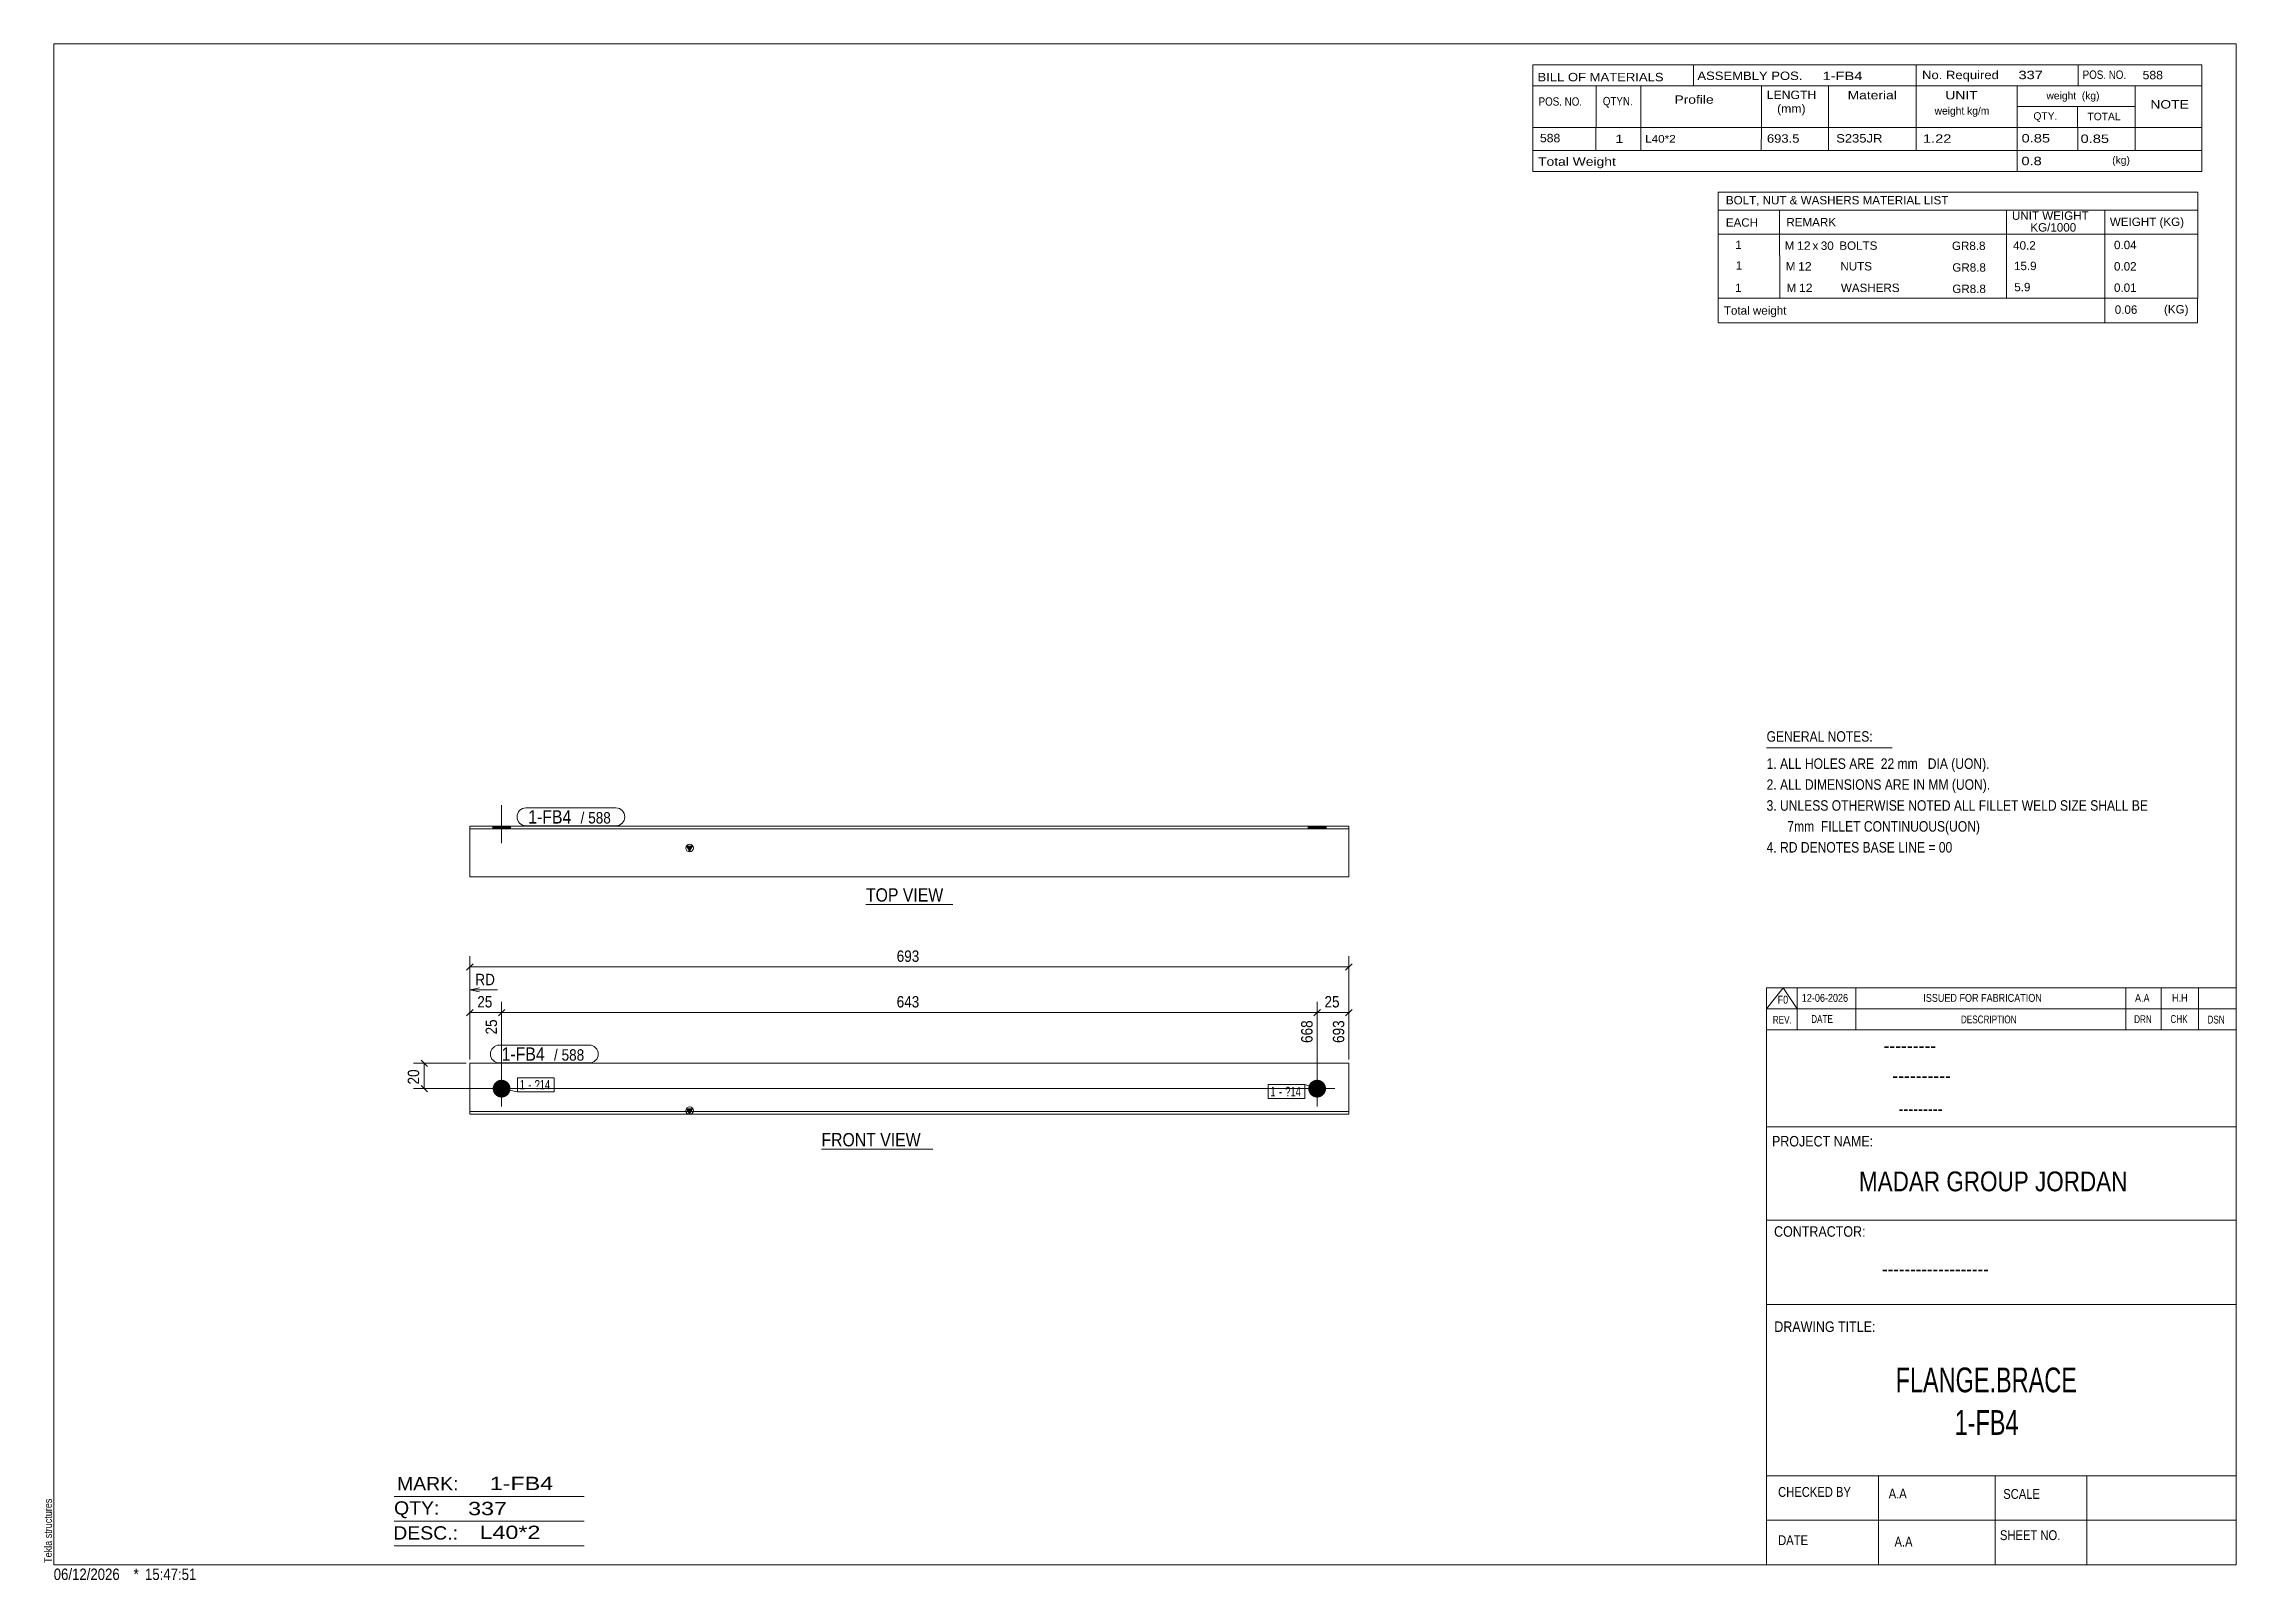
# Model space of a CAD drawing. Header units: millimetres. Extents: x 2 to 579, y 1 to 405.
import ezdxf

# ---------------------------------------------------------------- set-up
doc = ezdxf.new("R2010")
doc.units = ezdxf.units.MM
doc.linetypes.add('XKITLINE00', pattern=[0])
doc.linetypes.add('XKITLINE01', pattern=[4, 1, -1, 1, -1])
for name, color, linetype, lineweight in [('Bolt', 3, 'Continuous', 0), ('BoltMark', 7, 'Continuous', 0), ('Dimensions', 7, 'Continuous', 0), ('DrawingSheet', 5, 'Continuous', 0), ('OtherObjectType', 7, 'Continuous', 0), ('Part', 2, 'Continuous', 0), ('PartMark', 7, 'Continuous', 0)]:
    doc.layers.add(name, color=color, linetype=linetype, lineweight=lineweight)
doc.styles.add('@ARIAL_UNICODE_MS_BOLD', font='ARIAL.TTF')
doc.styles.add('ARIAL', font='ARIAL.TTF')
doc.styles.add('ARIAL_NARROW', font='ARIALN.TTF')
doc.styles.add('COMIC_SANS_MS_BOLD', font='COMICBD.TTF')
doc.styles.add('SWIS721_EX_BT', font='ARIAL.TTF')
doc.styles.add('SWISSE', font='ARIAL.TTF')

# ---------------------------------------------------------------- blocks, each defined once
blk = doc.blocks.new('*A1')
at = {"layer": 'Bolt'}
blk.add_hatch(color=3, dxfattribs=at).paths.add_polyline_path([(122.84, 132.55), (122.9, 132.55), (122.95, 132.54), (123.01, 132.54), (123.07, 132.53), (123.13, 132.52), (123.18, 132.52), (123.24, 132.51), (123.29, 132.49), (123.35, 132.48), (123.41, 132.47), (123.46, 132.45), (123.52, 132.43), (123.57, 132.41), (123.62, 132.39), (123.68, 132.37), (123.73, 132.35), (123.78, 132.33), (123.83, 132.3), (123.88, 132.27), (123.93, 132.25), (123.98, 132.22), (124.03, 132.19), (124.08, 132.16), (124.13, 132.12), (124.17, 132.09), (124.22, 132.06), (124.26, 132.02), (124.31, 131.98), (124.35, 131.95), (124.39, 131.91), (124.43, 131.87), (124.47, 131.83), (124.51, 131.78), (124.55, 131.74), (124.59, 131.7), (124.62, 131.65), (124.66, 131.61), (124.69, 131.56), (124.72, 131.51), (124.75, 131.46), (124.78, 131.42), (124.81, 131.37), (124.84, 131.32), (124.87, 131.27), (124.89, 131.21), (124.92, 131.16), (124.94, 131.11), (124.96, 131.06), (124.98, 131), (125, 130.95), (125.02, 130.89), (125.03, 130.84), (125.05, 130.78), (125.06, 130.73), (125.07, 130.67), (125.08, 130.62), (125.09, 130.56), (125.1, 130.5), (125.11, 130.45), (125.11, 130.39), (125.11, 130.33), (125.12, 130.27), (125.12, 130.22), (125.12, 130.16), (125.11, 130.1), (125.11, 130.05), (125.11, 129.99), (125.1, 129.93), (125.09, 129.87), (125.08, 129.82), (125.07, 129.76), (125.06, 129.71), (125.05, 129.65), (125.03, 129.59), (125.02, 129.54), (125, 129.48), (124.98, 129.43), (124.96, 129.38), (124.94, 129.32), (124.92, 129.27), (124.89, 129.22), (124.87, 129.17), (124.84, 129.12), (124.81, 129.07), (124.78, 129.02), (124.75, 128.97), (124.72, 128.92), (124.69, 128.87), (124.66, 128.83), (124.62, 128.78), (124.59, 128.74), (124.55, 128.69), (124.51, 128.65), (124.47, 128.61), (124.43, 128.57), (124.39, 128.53), (124.35, 128.49), (124.31, 128.45), (124.26, 128.41), (124.22, 128.38), (124.17, 128.34), (124.13, 128.31), (124.08, 128.28), (124.03, 128.25), (123.98, 128.22), (123.93, 128.19), (123.88, 128.16), (123.83, 128.13), (123.78, 128.11), (123.73, 128.08), (123.68, 128.06), (123.62, 128.04), (123.57, 128.02), (123.52, 128), (123.46, 127.98), (123.41, 127.97), (123.35, 127.95), (123.29, 127.94), (123.24, 127.93), (123.18, 127.92), (123.13, 127.91), (123.07, 127.9), (123.01, 127.89), (122.95, 127.89), (122.9, 127.89), (122.84, 127.88), (122.78, 127.88), (122.73, 127.88), (122.67, 127.89), (122.61, 127.89), (122.55, 127.89), (122.5, 127.9), (122.44, 127.91), (122.38, 127.92), (122.33, 127.93), (122.27, 127.94), (122.22, 127.95), (122.16, 127.97), (122.11, 127.98), (122.05, 128), (122, 128.02), (121.94, 128.04), (121.89, 128.06), (121.84, 128.08), (121.79, 128.11), (121.73, 128.13), (121.68, 128.16), (121.63, 128.19), (121.58, 128.22), (121.54, 128.25), (121.49, 128.28), (121.44, 128.31), (121.39, 128.34), (121.35, 128.38), (121.3, 128.41), (121.26, 128.45), (121.22, 128.49), (121.17, 128.53), (121.13, 128.57), (121.09, 128.61), (121.05, 128.65), (121.02, 128.69), (120.98, 128.74), (120.94, 128.78), (120.91, 128.83), (120.88, 128.87), (120.84, 128.92), (120.81, 128.97), (120.78, 129.02), (120.75, 129.07), (120.73, 129.12), (120.7, 129.17), (120.67, 129.22), (120.65, 129.27), (120.63, 129.32), (120.61, 129.38), (120.59, 129.43), (120.57, 129.48), (120.55, 129.54), (120.53, 129.59), (120.52, 129.65), (120.51, 129.71), (120.49, 129.76), (120.48, 129.82), (120.48, 129.87), (120.47, 129.93), (120.46, 129.99), (120.46, 130.05), (120.45, 130.1), (120.45, 130.16), (120.45, 130.22), (120.45, 130.27), (120.45, 130.33), (120.46, 130.39), (120.46, 130.45), (120.47, 130.5), (120.48, 130.56), (120.48, 130.62), (120.49, 130.67), (120.51, 130.73), (120.52, 130.78), (120.53, 130.84), (120.55, 130.89), (120.57, 130.95), (120.59, 131), (120.61, 131.06), (120.63, 131.11), (120.65, 131.16), (120.67, 131.21), (120.7, 131.27), (120.73, 131.32), (120.75, 131.37), (120.78, 131.42), (120.81, 131.46), (120.84, 131.51), (120.88, 131.56), (120.91, 131.61), (120.94, 131.65), (120.98, 131.7), (121.02, 131.74), (121.05, 131.78), (121.09, 131.83), (121.13, 131.87), (121.17, 131.91), (121.22, 131.95), (121.26, 131.98), (121.3, 132.02), (121.35, 132.06), (121.39, 132.09), (121.44, 132.12), (121.49, 132.16), (121.54, 132.19), (121.58, 132.22), (121.63, 132.25), (121.68, 132.27), (121.73, 132.3), (121.79, 132.33), (121.84, 132.35), (121.89, 132.37), (121.94, 132.39), (122, 132.41), (122.05, 132.43), (122.11, 132.45), (122.16, 132.47), (122.22, 132.48), (122.27, 132.49), (122.33, 132.51), (122.38, 132.52), (122.44, 132.52), (122.5, 132.53), (122.55, 132.54), (122.61, 132.54), (122.67, 132.55), (122.73, 132.55), (122.78, 132.55)], flags=17)
at = {"layer": 'Bolt', "color": 3, "linetype": 'XKITLINE00', "lineweight": 0}
for p, q in [((122.78, 125.55), (122.78, 134.88)), ((118.12, 130.22), (127.45, 130.22))]:
    blk.add_line(p, q, dxfattribs=at)
blk = doc.blocks.new('*A2')
at = {"layer": 'Bolt'}
blk.add_hatch(color=3, dxfattribs=at).paths.add_polyline_path([(337.34, 132.55), (337.4, 132.55), (337.45, 132.54), (337.51, 132.54), (337.57, 132.53), (337.62, 132.52), (337.68, 132.52), (337.74, 132.51), (337.79, 132.49), (337.85, 132.48), (337.9, 132.47), (337.96, 132.45), (338.01, 132.43), (338.07, 132.41), (338.12, 132.39), (338.18, 132.37), (338.23, 132.35), (338.28, 132.33), (338.33, 132.3), (338.38, 132.27), (338.43, 132.25), (338.48, 132.22), (338.53, 132.19), (338.58, 132.16), (338.63, 132.12), (338.67, 132.09), (338.72, 132.06), (338.76, 132.02), (338.81, 131.98), (338.85, 131.95), (338.89, 131.91), (338.93, 131.87), (338.97, 131.83), (339.01, 131.78), (339.05, 131.74), (339.09, 131.7), (339.12, 131.65), (339.16, 131.61), (339.19, 131.56), (339.22, 131.51), (339.25, 131.46), (339.28, 131.42), (339.31, 131.37), (339.34, 131.32), (339.37, 131.27), (339.39, 131.21), (339.42, 131.16), (339.44, 131.11), (339.46, 131.06), (339.48, 131), (339.5, 130.95), (339.52, 130.89), (339.53, 130.84), (339.55, 130.78), (339.56, 130.73), (339.57, 130.67), (339.58, 130.62), (339.59, 130.56), (339.6, 130.5), (339.6, 130.45), (339.61, 130.39), (339.61, 130.33), (339.62, 130.27), (339.62, 130.22), (339.62, 130.16), (339.61, 130.1), (339.61, 130.05), (339.6, 129.99), (339.6, 129.93), (339.59, 129.87), (339.58, 129.82), (339.57, 129.76), (339.56, 129.71), (339.55, 129.65), (339.53, 129.59), (339.52, 129.54), (339.5, 129.48), (339.48, 129.43), (339.46, 129.38), (339.44, 129.32), (339.42, 129.27), (339.39, 129.22), (339.37, 129.17), (339.34, 129.12), (339.31, 129.07), (339.28, 129.02), (339.25, 128.97), (339.22, 128.92), (339.19, 128.87), (339.16, 128.83), (339.12, 128.78), (339.09, 128.74), (339.05, 128.69), (339.01, 128.65), (338.97, 128.61), (338.93, 128.57), (338.89, 128.53), (338.85, 128.49), (338.81, 128.45), (338.76, 128.41), (338.72, 128.38), (338.67, 128.34), (338.63, 128.31), (338.58, 128.28), (338.53, 128.25), (338.48, 128.22), (338.43, 128.19), (338.38, 128.16), (338.33, 128.13), (338.28, 128.11), (338.23, 128.08), (338.18, 128.06), (338.12, 128.04), (338.07, 128.02), (338.01, 128), (337.96, 127.98), (337.9, 127.97), (337.85, 127.95), (337.79, 127.94), (337.74, 127.93), (337.68, 127.92), (337.62, 127.91), (337.57, 127.9), (337.51, 127.89), (337.45, 127.89), (337.4, 127.89), (337.34, 127.88), (337.28, 127.88), (337.23, 127.88), (337.17, 127.89), (337.11, 127.89), (337.05, 127.89), (337, 127.9), (336.94, 127.91), (336.88, 127.92), (336.83, 127.93), (336.77, 127.94), (336.72, 127.95), (336.66, 127.97), (336.61, 127.98), (336.55, 128), (336.5, 128.02), (336.44, 128.04), (336.39, 128.06), (336.34, 128.08), (336.28, 128.11), (336.23, 128.13), (336.18, 128.16), (336.13, 128.19), (336.08, 128.22), (336.03, 128.25), (335.99, 128.28), (335.94, 128.31), (335.89, 128.34), (335.85, 128.38), (335.8, 128.41), (335.76, 128.45), (335.72, 128.49), (335.67, 128.53), (335.63, 128.57), (335.59, 128.61), (335.55, 128.65), (335.52, 128.69), (335.48, 128.74), (335.44, 128.78), (335.41, 128.83), (335.37, 128.87), (335.34, 128.92), (335.31, 128.97), (335.28, 129.02), (335.25, 129.07), (335.22, 129.12), (335.2, 129.17), (335.17, 129.22), (335.15, 129.27), (335.13, 129.32), (335.11, 129.38), (335.09, 129.43), (335.07, 129.48), (335.05, 129.54), (335.03, 129.59), (335.02, 129.65), (335.01, 129.71), (334.99, 129.76), (334.98, 129.82), (334.97, 129.87), (334.97, 129.93), (334.96, 129.99), (334.96, 130.05), (334.95, 130.1), (334.95, 130.16), (334.95, 130.22), (334.95, 130.27), (334.95, 130.33), (334.96, 130.39), (334.96, 130.45), (334.97, 130.5), (334.97, 130.56), (334.98, 130.62), (334.99, 130.67), (335.01, 130.73), (335.02, 130.78), (335.03, 130.84), (335.05, 130.89), (335.07, 130.95), (335.09, 131), (335.11, 131.06), (335.13, 131.11), (335.15, 131.16), (335.17, 131.21), (335.2, 131.27), (335.22, 131.32), (335.25, 131.37), (335.28, 131.42), (335.31, 131.46), (335.34, 131.51), (335.37, 131.56), (335.41, 131.61), (335.44, 131.65), (335.48, 131.7), (335.52, 131.74), (335.55, 131.78), (335.59, 131.83), (335.63, 131.87), (335.67, 131.91), (335.72, 131.95), (335.76, 131.98), (335.8, 132.02), (335.85, 132.06), (335.89, 132.09), (335.94, 132.12), (335.99, 132.16), (336.03, 132.19), (336.08, 132.22), (336.13, 132.25), (336.18, 132.27), (336.23, 132.3), (336.28, 132.33), (336.34, 132.35), (336.39, 132.37), (336.44, 132.39), (336.5, 132.41), (336.55, 132.43), (336.61, 132.45), (336.66, 132.47), (336.72, 132.48), (336.77, 132.49), (336.83, 132.51), (336.88, 132.52), (336.94, 132.52), (337, 132.53), (337.05, 132.54), (337.11, 132.54), (337.17, 132.55), (337.23, 132.55), (337.28, 132.55)], flags=17)
at = {"layer": 'Bolt', "color": 3, "linetype": 'XKITLINE00', "lineweight": 0}
for p, q in [((337.28, 125.55), (337.28, 134.88)), ((332.62, 130.22), (341.95, 130.22))]:
    blk.add_line(p, q, dxfattribs=at)
blk = doc.blocks.new('*A3')
at = {"layer": 'Part'}
blk.add_hatch(color=2, dxfattribs=at).paths.add_polyline_path([(171.44, 124.95), (173.04, 124.95), (172.24, 123.55)], flags=17)
at = {"layer": 'Part', "color": 2, "linetype": 'XKITLINE00', "lineweight": 0}
for p, q in [((345.62, 136.88), (114.45, 136.88)), ((114.45, 136.88), (114.45, 124.22)), ((345.62, 124.22), (345.62, 136.88)), ((345.62, 124.22), (114.45, 124.22)), ((114.45, 124.22), (114.45, 123.55)), ((114.45, 123.55), (345.62, 123.55)), ((172.24, 123.55), (171.44, 124.95)), ((171.44, 124.95), (173.04, 124.95)), ((173.04, 124.95), (172.24, 123.55)), ((345.62, 123.55), (345.62, 124.22))]:
    blk.add_line(p, q, dxfattribs=at)
blk.add_circle((172.24, 124.45), 1, dxfattribs=at)
blk = doc.blocks.new('*A4')
at = {"layer": 'Bolt'}
blk.add_hatch(color=3, dxfattribs=at).paths.add_polyline_path([(120.45, 198.58), (120.45, 199.25), (125.12, 199.25), (125.12, 198.58)], flags=17)
at = {"layer": 'Bolt', "color": 3, "linetype": 'XKITLINE00', "lineweight": 0}
for p, q in [((122.78, 194.75), (122.78, 204.75)), ((120.45, 198.58), (120.45, 199.25)), ((125.12, 198.58), (125.12, 199.25))]:
    blk.add_line(p, q, dxfattribs=at)
blk = doc.blocks.new('*A5')
at = {"layer": 'Bolt'}
blk.add_hatch(color=3, dxfattribs=at).paths.add_polyline_path([(334.95, 198.58), (334.95, 199.25), (339.62, 199.25), (339.62, 198.58)], flags=17)
at = {"layer": 'Bolt', "color": 3, "linetype": 'XKITLINE00', "lineweight": 0}
for p, q in [((334.95, 198.58), (334.95, 199.25)), ((337.28, 198.58), (337.28, 199.25)), ((339.62, 198.58), (339.62, 199.25))]:
    blk.add_line(p, q, dxfattribs=at)
blk = doc.blocks.new('*A6')
at = {"layer": 'Part'}
blk.add_hatch(color=2, dxfattribs=at).paths.add_polyline_path([(171.44, 193.98), (173.04, 193.98), (172.24, 192.58)], flags=17)
at = {"layer": 'Part', "color": 2, "linetype": 'XKITLINE00', "lineweight": 0}
for p, q in [((114.45, 199.25), (345.62, 199.25)), ((114.45, 199.25), (114.45, 198.58)), ((345.62, 198.58), (114.45, 198.58)), ((114.45, 198.58), (114.45, 185.92)), ((345.62, 199.25), (345.62, 198.58)), ((345.62, 198.58), (345.62, 185.92)), ((172.24, 192.58), (171.44, 193.98)), ((171.44, 193.98), (173.04, 193.98)), ((173.04, 193.98), (172.24, 192.58)), ((345.62, 185.92), (114.45, 185.92))]:
    blk.add_line(p, q, dxfattribs=at)
at = {"layer": 'Part', "color": 7, "linetype": 'XKITLINE01', "lineweight": 0}
blk.add_line((114.45, 198.58), (114.45, 199.25), dxfattribs=at)
at = {"layer": 'Part', "color": 2, "linetype": 'XKITLINE00', "lineweight": 0}
blk.add_circle((172.24, 193.48), 1, dxfattribs=at)
blk = doc.blocks.new('*A7')
at = {"layer": 'DrawingSheet', "color": 5, "linetype": 'XKITLINE00', "lineweight": 0}
for p, q in [((579, 405), (5, 405)), ((5, 405), (5, 5)), ((579, 5), (579, 405)), ((5, 5), (579, 5))]:
    blk.add_line(p, q, dxfattribs=at)
at = {"layer": 'DrawingSheet', "color": 5, "style": 'ARIAL', "width": 0.85}
blk.add_text('Tekla structures', height=2, rotation=90, dxfattribs=at).set_placement((4.5, 5.5))
blk = doc.blocks.new('*A8')
at = {"layer": 'OtherObjectType', "color": 7, "linetype": 'XKITLINE00', "lineweight": 0}
for p, q in [((442.76, 365.95), (442.75, 354.95)), ((442.76, 365.95), (568.88, 365.95)), ((568.88, 365.95), (568.88, 354.95)), ((442.75, 361.3), (568.88, 361.3)), ((458.87, 361.31), (458.87, 354.95)), ((518.57, 361.31), (518.57, 354.95)), ((544.47, 361.29), (544.47, 354.95)), ((442.76, 354.92), (442.76, 349.42)), ((442.77, 354.95), (568.88, 354.95)), ((458.92, 354.95), (458.92, 349.33)), ((518.57, 354.95), (518.57, 349.33)), ((544.5, 354.95), (544.5, 349.45)), ((568.88, 354.95), (568.88, 349.45)), ((442.79, 349.33), (442.79, 343.72)), ((458.95, 349.33), (458.95, 343.71)), ((518.57, 349.33), (518.57, 343.71)), ((544.5, 349.33), (544.5, 343.83)), ((568.88, 349.33), (568.88, 343.83)), ((442.79, 343.7), (442.79, 338.13)), ((458.95, 343.71), (458.95, 338.09)), ((518.57, 343.71), (518.57, 338.09)), ((544.5, 343.71), (544.5, 338.1)), ((568.88, 343.71), (568.88, 338.1)), ((568.88, 338.1), (442.75, 338.13)), ((442.78, 338.09), (442.78, 331.69)), ((442.85, 338.09), (568.87, 338.09)), ((544.5, 338.06), (544.5, 331.64)), ((568.87, 338.06), (568.87, 331.65)), ((442.77, 331.65), (568.87, 331.65))]:
    blk.add_line(p, q, dxfattribs=at)
at = {"layer": 'OtherObjectType', "color": 7, "style": 'ARIAL_NARROW'}
for s, width, p in [('BOLT, NUT & WASHERS MATERIAL LIST', 1.211571, (444.79, 362.79)), ('EACH', 1.211571, (444.78, 356.92)), ('REMARK', 1.211571, (460.7, 357.01)), ('UNIT WEIGHT', 1.211571, (520.03, 358.72)), (' KG/1000', 1.211571, (524.02, 355.63)), ('WEIGHT (KG)', 1.211571, (545.78, 357.1)), ('1', 1.211571, (447.26, 351.05)), ('M', 1.211571, (460.26, 350.85)), ('12', 1.275, (463.5, 350.83)), ('x', 1.211571, (467.58, 350.83)), ('30', 1.211571, (469.76, 350.82)), ('BOLTS', 1.211571, (474.63, 350.84)), ('GR8.8', 1.211571, (504.25, 350.79)), ('40.2', 1.211571, (520.34, 350.88)), ('0.04', 1.211571, (546.87, 351.01)), ('1', 1.211571, (447.4, 345.61)), ('M', 1.211571, (460.54, 345.41)), ('12', 1.275, (463.78, 345.39)), ('NUTS', 1.211571, (474.91, 345.41)), ('GR8.8', 1.211571, (504.35, 345.09)), ('15.9', 1.211571, (520.56, 345.5)), ('0.02', 1.211571, (546.87, 345.39)), ('1', 1.211571, (447.24, 339.74)), ('M', 1.211571, (460.76, 339.74)), ('12', 1.275, (464, 339.72)), ('WASHERS', 1.211571, (475.04, 339.73)), ('GR8.8', 1.211571, (504.35, 339.47)), ('5.9', 1.211571, (520.64, 339.94)), ('0.01', 1.211571, (546.87, 339.78)), ('Total weight', 1.211571, (444.26, 333.77)), ('0.06', 1.211571, (547.07, 334)), ('(KG)', 1.211571, (560.02, 334.1))]:
    blk.add_text(s, height=2.2, dxfattribs=dict(at, width=width)).set_placement(p)
blk = doc.blocks.new('*A9')
at = {"layer": 'OtherObjectType', "color": 7, "linetype": 'XKITLINE00', "lineweight": 0}
blk.add_line((455.5, 219.82), (488.5, 219.82), dxfattribs=at)
at = {"layer": 'OtherObjectType', "color": 7, "style": 'ARIAL_NARROW', "width": 1.008832}
for s, p in [('GENERAL NOTES:', (455.5, 221.47)), ('1. ALL HOLES ARE  22 mm   DIA (UON).', (455.5, 214.32)), ('2. ALL DIMENSIONS ARE IN MM (UON).', (455.5, 208.82)), ('3. UNLESS OTHERWISE NOTED ALL FILLET WELD SIZE SHALL BE', (455.5, 203.32)), ('7mm  FILLET CONTINUOUS(UON)', (460.95, 197.82)), ('4. RD DENOTES BASE LINE = 00', (455.5, 192.32))]:
    blk.add_text(s, height=2.75, dxfattribs=at).set_placement(p)
blk = doc.blocks.new('*A10')
at = {"layer": 'OtherObjectType', "color": 7, "linetype": 'XKITLINE00', "lineweight": 0}
for p, q in [((455.5, 156.76), (579, 156.76)), ((455.5, 151.21), (459.82, 156.76)), ((455.5, 151.21), (455.5, 156.76)), ((459.82, 156.76), (463.53, 151.21)), ((463.53, 151.21), (463.53, 156.76)), ((478.97, 151.21), (478.97, 156.76)), ((549.98, 151.21), (549.98, 156.76)), ((559.24, 151.21), (559.24, 156.76)), ((569.12, 151.21), (569.12, 156.76)), ((579, 151.21), (579, 156.76)), ((455.5, 151.21), (579, 151.21)), ((455.5, 145.65), (455.5, 151.21)), ((459.21, 151.21), (579, 151.21)), ((463.53, 145.65), (463.53, 151.21)), ((478.97, 145.65), (478.97, 151.21)), ((549.98, 145.65), (549.98, 151.21)), ((559.24, 145.65), (559.24, 151.21)), ((569.12, 145.65), (569.12, 151.21)), ((579, 145.65), (579, 151.21))]:
    blk.add_line(p, q, dxfattribs=at)
at = {"layer": 'OtherObjectType', "color": 7, "style": 'ARIAL_NARROW'}
for s, height, width, p in [('F0', 2.058, 1.008832, (458.4, 152.59)), ('12-06-2026', 2.058, 1.008832, (464.76, 153.06)), ('ISSUED FOR FABRICATION', 2.0583, 1.008832, (496.71, 153.06)), ('A.A', 2.058, 1.008832, (552.4, 153.06)), ('H.H', 2.058, 1.008832, (562.13, 153.06)), ('REV.', 2.058, 0.907949, (457.13, 147.31)), ('DATE', 2.058, 0.907949, (467.23, 147.5)), ('DESCRIPTION', 2.0583, 0.907949, (506.61, 147.39)), ('DRN', 2.058, 0.907949, (552.17, 147.47)), ('CHK', 2.058, 0.907949, (561.72, 147.5)), ('DSN', 2.058, 0.907949, (571.47, 147.35))]:
    blk.add_text(s, height=height, dxfattribs=dict(at, width=width)).set_placement(p)
blk = doc.blocks.new('*A11')
at = {"layer": 'OtherObjectType', "color": 6, "linetype": 'XKITLINE00', "lineweight": 0}
for p, q in [((94.5, 23), (144.5, 23)), ((94.5, 16.5), (144.5, 16.5)), ((94.5, 10), (144.5, 10))]:
    blk.add_line(p, q, dxfattribs=at)
at = {"layer": 'OtherObjectType', "color": 6, "style": 'ARIAL_NARROW'}
for s, width, p in [('MARK:', 1.275, (95.27, 24.58)), ('1-FB4', 1.525501, (119.69, 24.65)), ('QTY:', 1.275, (94.5, 18.19)), ('337', 1.525501, (113.99, 18.05)), ('DESC.:', 1.275, (94.29, 11.63)), ('L40*2', 1.525501, (117, 11.79))]:
    blk.add_text(s, height=3.5, dxfattribs=dict(at, width=width)).set_placement(p)
blk = doc.blocks.new('*A12')
at = {"layer": 'OtherObjectType', "color": 2, "linetype": 'XKITLINE00', "lineweight": 0}
for p, q in [((455.5, 145.65), (579, 145.65)), ((455.5, 5), (455.5, 145.64)), ((578.98, 145.64), (579, 5)), ((579, 120.14), (455.5, 120.14)), ((455.5, 95.63), (579, 95.63)), ((579, 73.49), (455.5, 73.49)), ((579, 28.4), (455.5, 28.4)), ((484.94, 28.4), (484.94, 5)), ((515.62, 5), (515.62, 28.4)), ((539.75, 5), (539.75, 28.4)), ((579, 16.7), (455.5, 16.7)), ((579, 5), (455.5, 5))]:
    blk.add_line(p, q, dxfattribs=at)
at = {"layer": 'OtherObjectType', "color": 4, "style": '@ARIAL_UNICODE_MS_BOLD', "width": 0.85}
blk.add_text('---------', height=3.9, dxfattribs=at).set_placement((486.23, 139.59))
at = {"layer": 'OtherObjectType', "color": 7, "style": 'ARIAL', "width": 0.85}
for s, height, p in [('----------', 3.9, (488.56, 131.77)), ('---------', 3.25, (490.21, 123.31))]:
    blk.add_text(s, height=height, dxfattribs=at).set_placement(p)
at = {"layer": 'OtherObjectType', "color": 3, "width": 0.85}
for s, style, p in [('PROJECT NAME:', 'SWIS721_EX_BT', (456.92, 115.01)), ('CONTRACTOR:', 'SWISSE', (457.47, 91.27)), ('DRAWING TITLE:', 'SWIS721_EX_BT', (457.53, 66.24))]:
    blk.add_text(s, height=2.7618, dxfattribs=dict(at, style=style)).set_placement(p)
at = {"layer": 'OtherObjectType', "color": 7, "width": 0.85}
for s, height, p in [('MADAR GROUP JORDAN', 5.2, (479.79, 103.23)), ('CHECKED BY', 2.592, (458.53, 22.86)), ('A.A', 2.592, (487.61, 22.45)), ('SCALE', 2.592, (517.74, 22.33)), ('DATE', 2.592, (458.54, 10.16)), ('A.A', 2.592, (489.14, 9.76)), ('SHEET NO.', 2.592, (516.87, 11.49))]:
    blk.add_text(s, height=height, dxfattribs=at).set_placement(p)
at = {"layer": 'OtherObjectType', "color": 1}
for s, height, style, width, p in [('-------------------', 3.9, 'COMIC_SANS_MS_BOLD', 0.85, (485.87, 80.86)), ('FLANGE.BRACE', 6.5, 'ARIAL', 0.68, (489.43, 50.37)), ('1-FB4', 6.5, 'ARIAL', 0.68, (504.95, 39.17))]:
    blk.add_text(s, height=height, dxfattribs=dict(at, style=style, width=width)).set_placement(p)
blk = doc.blocks.new('*A13')
at = {"layer": 'OtherObjectType', "color": 7, "linetype": 'XKITLINE00', "lineweight": 0}
for p, q in [((393.98, 399.5), (569.98, 399.5)), ((393.98, 399.5), (393.98, 388.5)), ((436.26, 399.42), (436.26, 393.87)), ((494.85, 394), (494.85, 399.5)), ((537.43, 393.96), (537.43, 399.42)), ((569.98, 394), (569.98, 399.5)), ((393.98, 394), (569.98, 394)), ((410.64, 394), (410.64, 383)), ((422.4, 393.98), (422.4, 383.03)), ((454.12, 393.99), (454.13, 383)), ((471.78, 393.98), (471.78, 383)), ((494.85, 393.98), (494.85, 383)), ((521.43, 394), (521.43, 383)), ((552.42, 394), (552.42, 383)), ((569.98, 394), (569.98, 388.5)), ((393.98, 388.5), (393.98, 383)), ((521.45, 388.52), (552.45, 388.52)), ((537.28, 388.52), (537.28, 383)), ((569.98, 388.5), (569.98, 383)), ((393.98, 383), (569.98, 383)), ((393.98, 383), (393.98, 376.95)), ((410.63, 383), (410.63, 376.95)), ((422.44, 382.99), (422.44, 376.95)), ((454.12, 383), (454.11, 376.95)), ((471.79, 383), (471.79, 376.95)), ((494.87, 383), (494.87, 376.95)), ((521.44, 383), (521.44, 376.95)), ((537.33, 382.95), (537.33, 376.95)), ((552.43, 383), (552.43, 376.95)), ((569.98, 383), (569.98, 376.95)), ((393.98, 376.95), (569.98, 376.95)), ((393.98, 376.95), (393.98, 371.45)), ((521.44, 376.95), (521.44, 371.45)), ((569.98, 376.95), (569.98, 371.45)), ((393.98, 371.45), (569.98, 371.45))]:
    blk.add_line(p, q, dxfattribs=at)
at = {"layer": 'OtherObjectType', "color": 7, "style": 'ARIAL_NARROW'}
for s, height, width, p in [('No. Required', 2.2, 1.36, (496.39, 395.72)), ('337', 2.2, 1.525501, (521.75, 395.72)), ('POS. NO.', 2.2, 1.02, (538.63, 395.79)), ('588', 2.2, 1.270501, (554.4, 395.69)), ('BILL OF MATERIALS', 2.2, 1.36, (395.25, 395.16)), ('ASSEMBLY POS.', 2.2, 1.36, (437.3, 395.5)), ('LENGTH', 2.2, 1.275, (455.54, 390.49)), ('1-FB4', 2.2, 1.525501, (470.23, 395.46)), ('Material', 2.2, 1.445, (476.81, 390.41)), ('UNIT', 2.2, 1.445, (502.52, 390.4)), ('weight  (kg)', 1.98, 1.19, (529.11, 390.39)), ('POS. NO.', 2.2, 1.02, (395.53, 388.74)), ('QTYN.', 2.2, 1.02, (412.42, 388.84)), ('Profile', 2.2, 1.445, (431.26, 389.25)), ('(mm)', 2.2, 1.275, (458.26, 386.86)), ('weight kg/m', 1.98, 1.19, (499.69, 386.4)), ('QTY.', 1.98, 1.19, (525.68, 385.03)), ('TOTAL', 1.98, 1.19, (539.9, 384.91)), ('NOTE', 2.2, 1.445, (556.44, 387.99)), ('588', 2.2, 1.270501, (395.89, 379.12)), ('1', 2.2, 1.525501, (415.71, 378.91)), ('L40*2', 1.98, 1.355501, (423.56, 379.04)), ('693.5', 2.2, 1.355501, (455.59, 379.01)), ('S235JR', 2.2, 1.355501, (473.81, 379.05)), ('1.22', 2.2, 1.525501, (496.62, 378.99)), ('0.85', 2.2, 1.525501, (522.57, 379.07)), ('0.85', 2.2, 1.525501, (538.08, 378.94)), ('Total Weight', 2.2, 1.445, (395.4, 372.94)), ('0.8', 2.2, 1.525501, (522.52, 373.09)), ('(kg)', 1.98, 1.19, (546.4, 373.46))]:
    blk.add_text(s, height=height, dxfattribs=dict(at, width=width)).set_placement(p)
blk = doc.blocks.new('*A14')
at = {"layer": 'OtherObjectType', "color": 7, "style": 'ARIAL_NARROW', "width": 1.008832}
for s, p in [('06/12/2026', (4.99, 1)), ('*', (26, 1)), ('15:47:51', (29, 1))]:
    blk.add_text(s, height=3, dxfattribs=at).set_placement(p)
blk = doc.blocks.new('*A15')
at = {"layer": 'Dimensions', "color": 7, "linetype": 'XKITLINE00', "lineweight": 0}
for p, q in [((113.45, 136.88), (99.6, 136.88)), ((101.6, 137.73), (103.3, 136.03)), ((102.45, 130.22), (102.45, 136.88)), ((336.28, 130.22), (99.6, 130.22)), ((101.6, 131.07), (103.3, 129.37))]:
    blk.add_line(p, q, dxfattribs=at)
at = {"layer": 'Dimensions', "color": 3}
for p in [(102.45, 136.88), (102.45, 130.22)]:
    blk.add_point(p, dxfattribs=at)
at = {"layer": 'Dimensions', "color": 3, "style": 'ARIAL', "width": 0.85}
blk.add_text('20', height=3, rotation=90.00021, dxfattribs=at).set_placement((101.1, 131.32))
blk = doc.blocks.new('*A16')
at = {"layer": 'Dimensions', "color": 7, "linetype": 'XKITLINE00', "lineweight": 0}
for p, q in [((115.3, 163.07), (113.6, 161.37)), ((114.45, 137.88), (114.45, 165.07)), ((114.45, 162.22), (345.62, 162.22)), ((346.46, 163.07), (344.77, 161.37)), ((345.62, 137.88), (345.62, 165.07))]:
    blk.add_line(p, q, dxfattribs=at)
at = {"layer": 'Dimensions', "color": 3}
for p in [(114.45, 162.22), (345.62, 162.22)]:
    blk.add_point(p, dxfattribs=at)
at = {"layer": 'Dimensions', "color": 3, "style": 'ARIAL', "width": 0.85}
blk.add_text('693', height=3, dxfattribs=at).set_placement((226.7, 163.57))
blk = doc.blocks.new('*A17')
at = {"layer": 'Dimensions', "color": 7, "linetype": 'XKITLINE00', "lineweight": 0}
for p, q in [((114.45, 137.88), (114.45, 160.72)), ((116.95, 156.72), (114.45, 156.22)), ((116.95, 155.72), (114.45, 156.22)), ((121.67, 156.22), (114.45, 156.22)), ((115.3, 151.07), (113.6, 149.37)), ((114.45, 137.88), (114.45, 153.07)), ((114.45, 150.22), (122.78, 150.22)), ((123.63, 151.07), (121.93, 149.37)), ((122.78, 131.22), (122.78, 153.07))]:
    blk.add_line(p, q, dxfattribs=at)
at = {"layer": 'Dimensions', "color": 7}
blk.add_point((114.45, 156.22), dxfattribs=at)
at = {"layer": 'Dimensions', "color": 3}
for p in [(114.45, 150.22), (122.78, 150.22)]:
    blk.add_point(p, dxfattribs=at)
at = {"layer": 'Dimensions', "color": 3, "style": 'ARIAL', "width": 0.85}
for s, p in [('RD', (115.89, 157.42)), ('25', (116.39, 151.57))]:
    blk.add_text(s, height=3, dxfattribs=at).set_placement(p)
blk.add_text('25', height=3, rotation=90.00021, dxfattribs=at).set_placement((121.58, 144.47))
blk = doc.blocks.new('*A18')
at = {"layer": 'Dimensions', "color": 7, "linetype": 'XKITLINE00', "lineweight": 0}
for p, q in [((123.63, 151.07), (121.93, 149.37)), ((122.78, 131.22), (122.78, 153.07)), ((122.78, 150.22), (337.28, 150.22)), ((338.13, 151.07), (336.43, 149.37)), ((337.28, 131.22), (337.28, 153.07))]:
    blk.add_line(p, q, dxfattribs=at)
at = {"layer": 'Dimensions', "color": 3}
for p in [(122.78, 150.22), (337.28, 150.22)]:
    blk.add_point(p, dxfattribs=at)
at = {"layer": 'Dimensions', "color": 3, "style": 'ARIAL', "width": 0.85}
blk.add_text('643', height=3, dxfattribs=at).set_placement((226.7, 151.57))
blk.add_text('668', height=3, rotation=90.00021, dxfattribs=at).set_placement((336.08, 142.24))
blk = doc.blocks.new('*A19')
at = {"layer": 'Dimensions', "color": 7, "linetype": 'XKITLINE00', "lineweight": 0}
for p, q in [((338.13, 151.07), (336.43, 149.37)), ((337.28, 131.22), (337.28, 153.07)), ((337.28, 150.22), (345.62, 150.22)), ((346.46, 151.07), (344.77, 149.37)), ((345.62, 137.88), (345.62, 153.07))]:
    blk.add_line(p, q, dxfattribs=at)
at = {"layer": 'Dimensions', "color": 3}
for p in [(337.28, 150.22), (345.62, 150.22)]:
    blk.add_point(p, dxfattribs=at)
at = {"layer": 'Dimensions', "color": 3, "style": 'ARIAL', "width": 0.85}
blk.add_text('25', height=3, dxfattribs=at).set_placement((339.22, 151.57))
blk.add_text('693', height=3, rotation=90.00021, dxfattribs=at).set_placement((344.42, 142.24))
blk = doc.blocks.new('*A20')
at = {"layer": 'BoltMark', "color": 7, "linetype": 'XKITLINE00', "lineweight": 0}
for p, q in [((324.39, 131.29), (334.08, 131.29)), ((324.39, 127.59), (324.39, 131.29)), ((324.39, 127.59), (334.08, 127.59)), ((334.08, 127.59), (334.08, 131.29)), ((337.28, 130.22), (334.08, 131.29))]:
    blk.add_line(p, q, dxfattribs=at)
at = {"layer": 'BoltMark', "color": 3, "style": 'ARIAL_NARROW', "width": 0.85}
for s, p in [('1', (324.99, 128.19)), ('-', (327.26, 128.19)), ('?14', (328.92, 128.19))]:
    blk.add_text(s, height=2.5, dxfattribs=at).set_placement(p)
blk = doc.blocks.new('*A21')
at = {"layer": 'BoltMark', "color": 7, "linetype": 'XKITLINE00', "lineweight": 0}
for p, q in [((126.95, 133.1), (136.64, 133.1)), ((126.95, 129.4), (126.95, 133.1)), ((136.64, 129.4), (136.64, 133.1)), ((122.78, 130.22), (126.95, 129.4)), ((126.95, 129.4), (136.64, 129.4))]:
    blk.add_line(p, q, dxfattribs=at)
at = {"layer": 'BoltMark', "color": 3, "style": 'ARIAL_NARROW', "width": 0.85}
for s, p in [('1', (127.55, 130)), ('-', (129.82, 130)), ('?14', (131.48, 130))]:
    blk.add_text(s, height=2.5, dxfattribs=at).set_placement(p)
blk = doc.blocks.new('*A22')
at = {"layer": 'PartMark', "color": 7, "linetype": 'XKITLINE00', "lineweight": 0}
for p, q in [((122.2, 141.68), (145.85, 141.68)), ((122.2, 136.98), (145.85, 136.98))]:
    blk.add_line(p, q, dxfattribs=at)
for centre, start, end in [((122.2, 139.33), 90, 270), ((145.85, 139.33), 270, 90)]:
    blk.add_arc(centre, 2.35, start, end, dxfattribs=at)
at = {"layer": 'PartMark', "color": 1, "style": 'ARIAL', "width": 0.85}
blk.add_text('1-FB4', height=3.5, dxfattribs=at).set_placement((122.8, 137.58))
at = {"layer": 'PartMark', "color": 3, "style": 'ARIAL', "width": 0.85}
for s, p in [('/', (136.56, 137.58)), ('588', (138.57, 137.58))]:
    blk.add_text(s, height=3, dxfattribs=at).set_placement(p)
blk = doc.blocks.new('*A23')
at = {"layer": 'OtherObjectType', "color": 7, "linetype": 'XKITLINE00', "lineweight": 0}
blk.add_line((206.91, 114.3), (236.21, 114.3), dxfattribs=at)
at = {"layer": 'OtherObjectType', "color": 7, "style": 'ARIAL', "width": 0.85}
blk.add_text('FRONT VIEW', height=3.5, dxfattribs=at).set_placement((206.91, 115.05))
blk = doc.blocks.new('*A24')
at = {"layer": 'PartMark', "color": 7, "linetype": 'XKITLINE00', "lineweight": 0}
for p, q in [((129.2, 204.05), (152.85, 204.05)), ((129.2, 199.35), (152.85, 199.35))]:
    blk.add_line(p, q, dxfattribs=at)
for centre, start, end in [((129.2, 201.7), 90, 270), ((152.85, 201.7), 270, 90)]:
    blk.add_arc(centre, 2.35, start, end, dxfattribs=at)
at = {"layer": 'PartMark', "color": 1, "style": 'ARIAL', "width": 0.85}
blk.add_text('1-FB4', height=3.5, dxfattribs=at).set_placement((129.8, 199.95))
at = {"layer": 'PartMark', "color": 3, "style": 'ARIAL', "width": 0.85}
for s, p in [('/', (143.56, 199.95)), ('588', (145.57, 199.95))]:
    blk.add_text(s, height=3, dxfattribs=at).set_placement(p)
blk = doc.blocks.new('*A25')
at = {"layer": 'OtherObjectType', "color": 7, "linetype": 'XKITLINE00', "lineweight": 0}
blk.add_line((218.62, 178.67), (241.44, 178.67), dxfattribs=at)
at = {"layer": 'OtherObjectType', "color": 7, "style": 'ARIAL', "width": 0.85}
blk.add_text('TOP VIEW', height=3.5, dxfattribs=at).set_placement((218.62, 179.42))

msp = doc.modelspace()

# ---------------------------------------------------------------- block references
at = {"lineweight": 0}
for name in ['*A7', '*A13', '*A8', '*A9', '*A4', '*A24', '*A5', '*A25', '*A16', '*A17', '*A10', '*A18', '*A19', '*A12', '*A22', '*A15', '*A1', '*A21', '*A2', '*A20', '*A23', '*A11', '*A14']:
    msp.add_blockref(name, (0, 0), dxfattribs=at)
at = {"layer": 'Part', "lineweight": 0}
for name in ['*A6', '*A3']:
    msp.add_blockref(name, (0, 0), dxfattribs=at)

doc.saveas('drawing.dxf')
